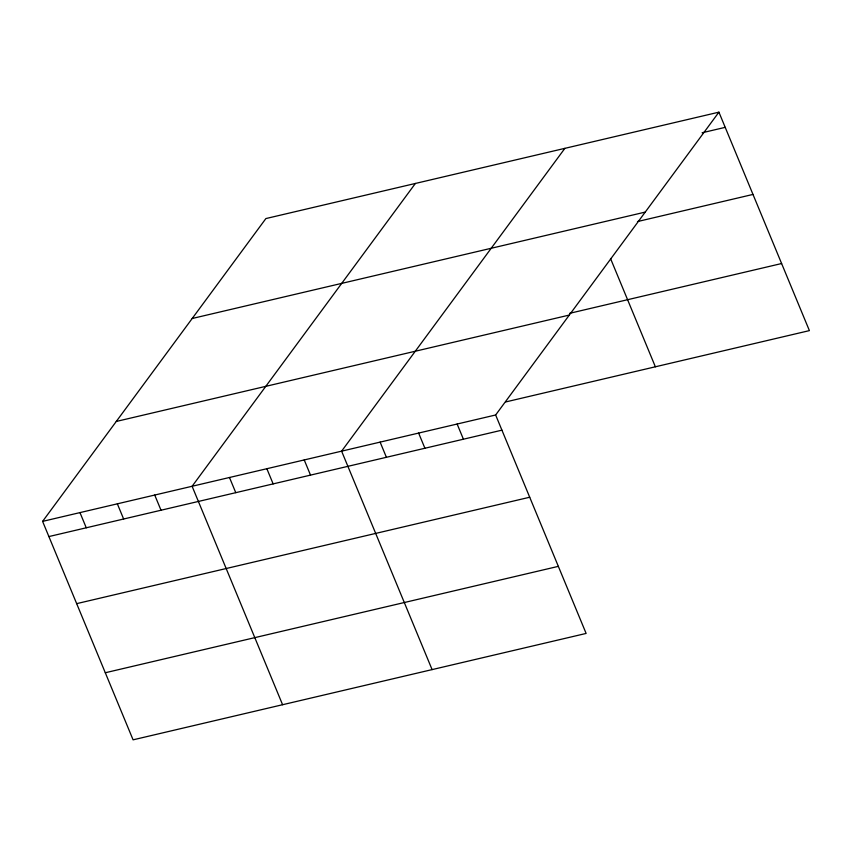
<?xml version="1.0" encoding="UTF-8"?>
<svg xmlns="http://www.w3.org/2000/svg" width="852" height="852" viewBox="0 0 852 852"><rect width="100%" height="100%" fill="white"/><g stroke="black" fill="none" stroke-linecap="round" stroke-linejoin="round"><path stroke-width="1.28" d="M718.918 112.166L495.64 414.988L586.123 633.43L133.082 739.834L42.6 521.381L265.877 218.57L718.918 112.166L809.4 330.619L505.864 401.899M415.382 183.457L192.105 486.279L282.587 704.721M564.887 148.344L341.609 451.166L432.092 669.608M702.101 132.774L725.201 127.353M192.201 318.499L645.241 212.095M637.466 221.563L752.987 194.426M569.583 313.334L781.614 263.534M116.277 421.452L569.328 315.059M42.6 521.381L495.64 414.988M48.883 536.568L501.924 430.164M76.669 603.642L529.71 497.238M105.297 672.75L558.337 566.356M610.511 258.486L655.369 366.786M457.13 424.03L463.424 439.206M418.62 433.072L424.914 448.248M380.12 442.113L386.403 457.3M304.228 459.942L310.522 475.118M266.857 468.717L273.141 483.893M229.476 477.493L235.77 492.669M154.723 495.055L161.017 510.231M117.352 503.83L123.636 519.006M79.971 512.606L86.265 527.782"/></g></svg>
